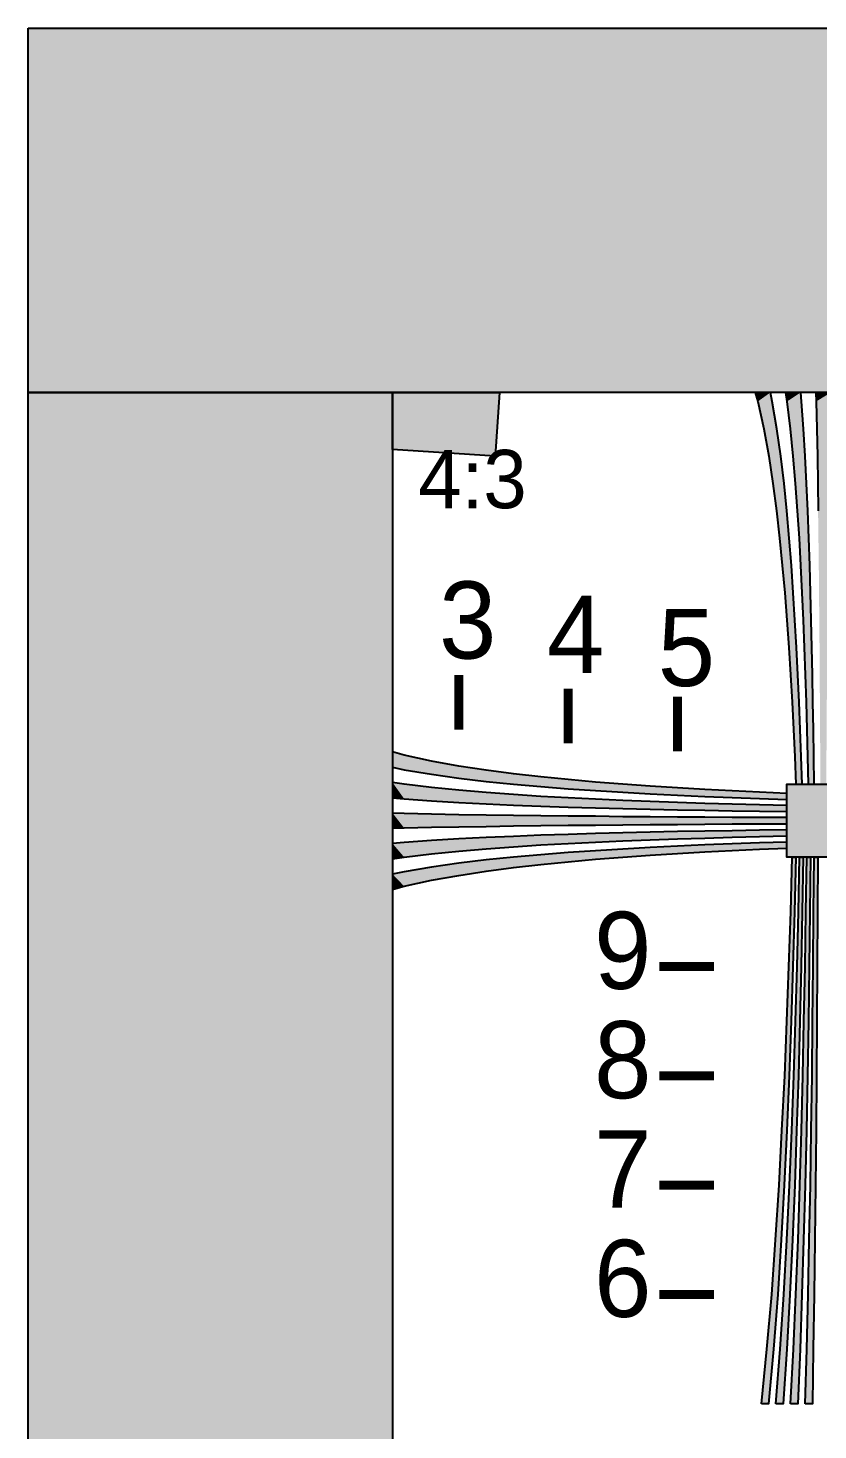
# Model space of a CAD drawing. Header units: millimetres. Extents: x 178 to 1404, y 24 to 984.
# Drawn here: x 177.8 to 351.2, y 676.5 to 984.2 of the extents above; entities that cross this region are included whole.
import ezdxf

# ---------------------------------------------------------------- set-up
doc = ezdxf.new("R2010")
doc.units = ezdxf.units.MM
for name, color, linetype in [('FRAME', 7, 'Continuous'), ('LABELS', 7, 'Continuous'), ('PERIPHERY', 7, 'Continuous'), ('SFR', 7, 'Continuous')]:
    doc.layers.add(name, color=color, linetype=linetype)

msp = doc.modelspace()

# ---------------------------------------------------------------- hatches: boundary and pattern name
at = {"layer": 'FRAME', "true_color": 0x000000}
h = msp.add_hatch(color=7, dxfattribs=at)
h.dxf.hatch_style = 1
h.paths.add_polyline_path([(177.8, 984.25), (1404.44, 984.25), (1404.44, 904.25), (177.8, 904.25), (177.8, 984.25)])
h = msp.add_hatch(color=7, dxfattribs=at)
h.dxf.hatch_style = 1
h.paths.add_polyline_path([(177.8, 904.25), (257.8, 904.25), (257.8, 104.25), (177.8, 104.25), (177.8, 904.25)])
at = {"layer": 'PERIPHERY', "true_color": 0x000000}
h = msp.add_hatch(color=7, dxfattribs=at)
h.dxf.hatch_style = 1
h.paths.add_polyline_path([(337.41, 904.25), (337.94, 902.26), (339.26, 896.26), (340.35, 890.26), (341.26, 884.26), (342.06, 878.26), (342.74, 872.26), (343.34, 866.26), (343.86, 860.26), (344.34, 854.26), (344.79, 848.26), (345.14, 842.26), (345.5, 836.26), (345.78, 830.26), (346.07, 824.26), (346.34, 818.26), (347.67, 818.26), (347.46, 824.26), (347.26, 830.26), (347.02, 836.26), (346.74, 842.26), (346.46, 848.26), (346.1, 854.26), (345.74, 860.26), (345.34, 866.26), (344.86, 872.26), (344.34, 878.26), (343.74, 884.26), (343.02, 890.26), (342.14, 896.26), (341.14, 902.26), (340.73, 904.25), (337.41, 904.25)])
h = msp.add_hatch(color=7, dxfattribs=at)
h.dxf.hatch_style = 1
h.paths.add_polyline_path([(344.05, 904.25), (344.34, 902.26), (345.07, 896.26), (345.67, 890.26), (346.19, 884.26), (346.63, 878.26), (347.03, 872.26), (347.35, 866.26), (347.63, 860.26), (347.91, 854.26), (348.15, 848.26), (348.35, 842.26), (348.55, 836.26), (348.71, 830.26), (348.87, 824.26), (349.03, 818.26), (350.35, 818.26), (350.27, 824.26), (350.15, 830.26), (350.06, 836.26), (349.94, 842.26), (349.83, 848.26), (349.67, 854.26), (349.51, 860.26), (349.35, 866.26), (349.15, 872.26), (348.91, 878.26), (348.67, 884.26), (348.35, 890.26), (347.99, 896.26), (347.55, 902.26), (347.37, 904.25), (344.05, 904.25)])
h = msp.add_hatch(color=7, dxfattribs=at)
h.dxf.hatch_style = 1
h.paths.add_polyline_path([(350.69, 904.25), (350.75, 902.26), (350.91, 896.26), (351.03, 890.26), (351.11, 884.26), (351.19, 878.26), (351.27, 872.26), (351.35, 866.26), (351.39, 860.26), (351.47, 854.26), (351.51, 848.26), (351.55, 842.26), (351.59, 836.26), (351.63, 830.26), (351.67, 824.26), (351.67, 818.26), (353.03, 818.26), (353.03, 824.26), (353.07, 830.26), (353.11, 836.26), (353.14, 842.26), (353.18, 848.26), (353.22, 854.26), (353.3, 860.26), (353.34, 866.26), (353.43, 872.26), (353.51, 878.26), (353.59, 884.26), (353.67, 890.26), (353.79, 896.26), (353.95, 902.26), (354, 904.25), (350.69, 904.25)])
h = msp.add_hatch(color=7, dxfattribs=at)
h.dxf.hatch_style = 1
h.paths.add_polyline_path([(257.8, 821.99), (260.35, 821.46), (266.35, 820.46), (272.35, 819.58), (278.35, 818.86), (284.35, 818.26), (290.35, 817.74), (296.35, 817.26), (302.35, 816.86), (308.35, 816.5), (314.35, 816.14), (320.35, 815.86), (326.35, 815.58), (332.35, 815.34), (338.35, 815.14), (344.35, 814.94), (344.35, 816.26), (338.35, 816.54), (332.35, 816.82), (326.35, 817.1), (320.35, 817.46), (314.35, 817.82), (308.35, 818.26), (302.35, 818.74), (296.35, 819.27), (290.35, 819.86), (284.35, 820.55), (278.35, 821.34), (272.35, 822.26), (266.35, 823.34), (260.35, 824.66), (257.8, 825.34), (257.8, 821.99)])
h = msp.add_hatch(color=7, dxfattribs=at)
h.dxf.hatch_style = 1
h.paths.add_polyline_path([(257.8, 815.28), (260.35, 815.06), (266.35, 814.62), (272.35, 814.26), (278.35, 813.94), (284.35, 813.7), (290.35, 813.46), (296.35, 813.26), (302.35, 813.1), (308.35, 812.94), (314.35, 812.78), (320.35, 812.66), (326.35, 812.54), (332.35, 812.46), (338.35, 812.34), (344.35, 812.26), (344.35, 813.58), (338.35, 813.74), (332.35, 813.9), (326.35, 814.06), (320.35, 814.26), (314.35, 814.46), (308.35, 814.7), (302.35, 814.98), (296.35, 815.26), (290.35, 815.58), (284.35, 815.98), (278.35, 816.42), (272.35, 816.94), (266.35, 817.54), (260.35, 818.26), (257.8, 818.63), (257.8, 815.28)])
h = msp.add_hatch(color=7, dxfattribs=at)
h.dxf.hatch_style = 1
h.paths.add_polyline_path([(360.35, 802.26), (344.34, 802.26), (344.34, 818.26), (360.35, 818.26), (360.35, 802.26)])
h = msp.add_hatch(color=7, dxfattribs=at)
h.dxf.hatch_style = 1
h.paths.add_polyline_path([(257.8, 808.59), (260.35, 808.66), (266.35, 808.82), (272.35, 808.94), (278.35, 809.02), (284.35, 809.1), (290.35, 809.18), (296.35, 809.26), (302.35, 809.3), (308.35, 809.38), (314.35, 809.42), (320.35, 809.46), (326.35, 809.5), (332.35, 809.54), (338.35, 809.58), (344.35, 809.58), (344.35, 810.94), (338.35, 810.94), (332.35, 810.98), (326.35, 811.02), (320.35, 811.06), (314.35, 811.1), (308.35, 811.14), (302.35, 811.22), (296.35, 811.26), (290.35, 811.34), (284.35, 811.42), (278.35, 811.5), (272.35, 811.58), (266.35, 811.7), (260.35, 811.86), (257.8, 811.93), (257.8, 808.59)])
h = msp.add_hatch(color=7, dxfattribs=at)
h.dxf.hatch_style = 1
h.paths.add_polyline_path([(257.8, 801.89), (260.35, 802.26), (266.35, 802.98), (272.35, 803.58), (278.35, 804.1), (284.35, 804.54), (290.35, 804.94), (296.35, 805.26), (302.35, 805.54), (308.35, 805.82), (314.35, 806.06), (320.35, 806.26), (326.35, 806.46), (332.35, 806.62), (338.35, 806.78), (344.35, 806.94), (344.35, 808.26), (338.35, 808.18), (332.35, 808.06), (326.35, 807.98), (320.35, 807.86), (314.35, 807.74), (308.35, 807.58), (302.35, 807.42), (296.35, 807.26), (290.35, 807.06), (284.35, 806.82), (278.35, 806.58), (272.35, 806.26), (266.35, 805.9), (260.35, 805.46), (257.8, 805.24), (257.8, 801.89)])
h = msp.add_hatch(color=7, dxfattribs=at)
h.dxf.hatch_style = 1
h.paths.add_polyline_path([(257.8, 795.18), (260.35, 795.86), (266.35, 797.18), (272.35, 798.26), (278.35, 799.18), (284.35, 799.98), (290.35, 800.66), (296.35, 801.26), (302.35, 801.78), (308.35, 802.26), (314.35, 802.7), (320.35, 803.06), (326.35, 803.42), (332.35, 803.7), (338.35, 803.98), (344.35, 804.26), (344.35, 805.58), (338.35, 805.38), (332.35, 805.18), (326.35, 804.94), (320.35, 804.66), (314.35, 804.38), (308.35, 804.02), (302.35, 803.66), (296.35, 803.26), (290.35, 802.78), (284.35, 802.26), (278.35, 801.66), (272.35, 800.94), (266.35, 800.06), (260.35, 799.06), (257.8, 798.53), (257.8, 795.18)])
h = msp.add_hatch(color=7, dxfattribs=at)
h.dxf.hatch_style = 1
h.paths.add_polyline_path([(338.74, 682.26), (339.98, 694.26), (341.02, 706.26), (341.86, 718.26), (342.62, 730.26), (343.26, 742.26), (343.86, 754.26), (344.34, 766.26), (344.78, 778.26), (345.18, 790.26), (345.54, 802.26), (346.34, 802.26), (346.02, 790.26), (345.66, 778.26), (345.3, 766.26), (344.86, 754.26), (344.34, 742.26), (343.78, 730.26), (343.1, 718.26), (342.34, 706.26), (341.42, 694.26), (340.34, 682.26), (338.74, 682.26)])
h = msp.add_hatch(color=7, dxfattribs=at)
h.dxf.hatch_style = 1
h.paths.add_polyline_path([(341.94, 682.26), (342.9, 694.26), (343.66, 706.26), (344.34, 718.26), (344.9, 730.26), (345.42, 742.26), (345.86, 754.26), (346.22, 766.26), (346.58, 778.26), (346.86, 790.26), (347.14, 802.26), (347.94, 802.26), (347.7, 790.26), (347.46, 778.26), (347.18, 766.26), (346.86, 754.26), (346.46, 742.26), (346.06, 730.26), (345.58, 718.26), (345.02, 706.26), (344.34, 694.26), (343.54, 682.26), (341.94, 682.26)])
h = msp.add_hatch(color=7, dxfattribs=at)
h.dxf.hatch_style = 1
h.paths.add_polyline_path([(345.14, 682.26), (345.78, 694.26), (346.34, 706.26), (346.82, 718.26), (347.18, 730.26), (347.54, 742.26), (347.86, 754.26), (348.1, 766.26), (348.34, 778.26), (348.54, 790.26), (348.74, 802.26), (349.54, 802.26), (349.38, 790.26), (349.22, 778.26), (349.06, 766.26), (348.86, 754.26), (348.62, 742.26), (348.34, 730.26), (348.02, 718.26), (347.66, 706.26), (347.26, 694.26), (346.74, 682.26), (345.14, 682.26)])
h = msp.add_hatch(color=7, dxfattribs=at)
h.dxf.hatch_style = 1
h.paths.add_polyline_path([(348.34, 682.26), (348.7, 694.26), (349.02, 706.26), (349.26, 718.26), (349.5, 730.26), (349.66, 742.26), (349.86, 754.26), (349.98, 766.26), (350.1, 778.26), (350.22, 790.26), (350.34, 802.26), (351.14, 802.26), (351.06, 790.26), (351.02, 778.26), (350.94, 766.26), (350.86, 754.26), (350.74, 742.26), (350.62, 730.26), (350.5, 718.26), (350.34, 706.26), (350.14, 694.26), (349.94, 682.26), (348.34, 682.26)])
at = {"layer": 'SFR', "true_color": 0x000000}
h = msp.add_hatch(color=7, dxfattribs=at)
h.dxf.hatch_style = 1
h.paths.add_polyline_path([(281.28, 904.25), (280.35, 890.26), (257.8, 891.76), (257.8, 904.25), (281.28, 904.25)])

# ---------------------------------------------------------------- linework, layer by layer
at = {"layer": 'FRAME', "color": 250}
for points in [[(177.8, 984.25), (1404.44, 984.25), (1404.44, 904.25), (177.8, 904.25), (177.8, 984.25)], [(177.8, 904.25), (257.8, 904.25), (257.8, 104.25), (177.8, 104.25), (177.8, 904.25)]]:
    msp.add_lwpolyline(points, close=True, dxfattribs=at)
at = {"layer": 'FRAME', "color": 250, "true_color": 0x000000}
for points in [[(177.8, 984.25), (177.8, 904.25), (1404.44, 904.25)], [(1404.44, 904.25), (1404.44, 984.25), (177.8, 984.25)], [(177.8, 904.25), (177.8, 104.25), (257.8, 104.25)], [(257.8, 104.25), (257.8, 904.25), (177.8, 904.25)]]:
    msp.add_solid(points, dxfattribs=at)
at = {"layer": 'PERIPHERY', "color": 250}
for points in [[(337.41, 904.25), (337.94, 902.26), (339.26, 896.26), (340.35, 890.26), (341.26, 884.26), (342.06, 878.26), (342.74, 872.26), (343.34, 866.26), (343.86, 860.26), (344.34, 854.26), (344.79, 848.26), (345.14, 842.26), (345.5, 836.26), (345.78, 830.26), (346.07, 824.26), (346.34, 818.26), (347.67, 818.26), (347.46, 824.26), (347.26, 830.26), (347.02, 836.26), (346.74, 842.26), (346.46, 848.26), (346.1, 854.26), (345.74, 860.26), (345.34, 866.26), (344.86, 872.26), (344.34, 878.26), (343.74, 884.26), (343.02, 890.26), (342.14, 896.26), (341.14, 902.26), (340.73, 904.25), (337.41, 904.25)], [(344.05, 904.25), (344.34, 902.26), (345.07, 896.26), (345.67, 890.26), (346.19, 884.26), (346.63, 878.26), (347.03, 872.26), (347.35, 866.26), (347.63, 860.26), (347.91, 854.26), (348.15, 848.26), (348.35, 842.26), (348.55, 836.26), (348.71, 830.26), (348.87, 824.26), (349.03, 818.26), (350.35, 818.26), (350.27, 824.26), (350.15, 830.26), (350.06, 836.26), (349.94, 842.26), (349.83, 848.26), (349.67, 854.26), (349.51, 860.26), (349.35, 866.26), (349.15, 872.26), (348.91, 878.26), (348.67, 884.26), (348.35, 890.26), (347.99, 896.26), (347.55, 902.26), (347.37, 904.25), (344.05, 904.25)], [(257.8, 821.99), (260.35, 821.46), (266.35, 820.46), (272.35, 819.58), (278.35, 818.86), (284.35, 818.26), (290.35, 817.74), (296.35, 817.26), (302.35, 816.86), (308.35, 816.5), (314.35, 816.14), (320.35, 815.86), (326.35, 815.58), (332.35, 815.34), (338.35, 815.14), (344.35, 814.94), (344.35, 816.26), (338.35, 816.54), (332.35, 816.82), (326.35, 817.1), (320.35, 817.46), (314.35, 817.82), (308.35, 818.26), (302.35, 818.74), (296.35, 819.27), (290.35, 819.86), (284.35, 820.55), (278.35, 821.34), (272.35, 822.26), (266.35, 823.34), (260.35, 824.66), (257.8, 825.34), (257.8, 821.99)], [(257.8, 815.28), (260.35, 815.06), (266.35, 814.62), (272.35, 814.26), (278.35, 813.94), (284.35, 813.7), (290.35, 813.46), (296.35, 813.26), (302.35, 813.1), (308.35, 812.94), (314.35, 812.78), (320.35, 812.66), (326.35, 812.54), (332.35, 812.46), (338.35, 812.34), (344.35, 812.26), (344.35, 813.58), (338.35, 813.74), (332.35, 813.9), (326.35, 814.06), (320.35, 814.26), (314.35, 814.46), (308.35, 814.7), (302.35, 814.98), (296.35, 815.26), (290.35, 815.58), (284.35, 815.98), (278.35, 816.42), (272.35, 816.94), (266.35, 817.54), (260.35, 818.26), (257.8, 818.63), (257.8, 815.28)], [(360.35, 802.26), (344.34, 802.26), (344.34, 818.26), (360.35, 818.26), (360.35, 802.26)], [(257.8, 808.59), (260.35, 808.66), (266.35, 808.82), (272.35, 808.94), (278.35, 809.02), (284.35, 809.1), (290.35, 809.18), (296.35, 809.26), (302.35, 809.3), (308.35, 809.38), (314.35, 809.42), (320.35, 809.46), (326.35, 809.5), (332.35, 809.54), (338.35, 809.58), (344.35, 809.58), (344.35, 810.94), (338.35, 810.94), (332.35, 810.98), (326.35, 811.02), (320.35, 811.06), (314.35, 811.1), (308.35, 811.14), (302.35, 811.22), (296.35, 811.26), (290.35, 811.34), (284.35, 811.42), (278.35, 811.5), (272.35, 811.58), (266.35, 811.7), (260.35, 811.86), (257.8, 811.93), (257.8, 808.59)], [(257.8, 801.89), (260.35, 802.26), (266.35, 802.98), (272.35, 803.58), (278.35, 804.1), (284.35, 804.54), (290.35, 804.94), (296.35, 805.26), (302.35, 805.54), (308.35, 805.82), (314.35, 806.06), (320.35, 806.26), (326.35, 806.46), (332.35, 806.62), (338.35, 806.78), (344.35, 806.94), (344.35, 808.26), (338.35, 808.18), (332.35, 808.06), (326.35, 807.98), (320.35, 807.86), (314.35, 807.74), (308.35, 807.58), (302.35, 807.42), (296.35, 807.26), (290.35, 807.06), (284.35, 806.82), (278.35, 806.58), (272.35, 806.26), (266.35, 805.9), (260.35, 805.46), (257.8, 805.24), (257.8, 801.89)], [(257.8, 795.18), (260.35, 795.86), (266.35, 797.18), (272.35, 798.26), (278.35, 799.18), (284.35, 799.98), (290.35, 800.66), (296.35, 801.26), (302.35, 801.78), (308.35, 802.26), (314.35, 802.7), (320.35, 803.06), (326.35, 803.42), (332.35, 803.7), (338.35, 803.98), (344.35, 804.26), (344.35, 805.58), (338.35, 805.38), (332.35, 805.18), (326.35, 804.94), (320.35, 804.66), (314.35, 804.38), (308.35, 804.02), (302.35, 803.66), (296.35, 803.26), (290.35, 802.78), (284.35, 802.26), (278.35, 801.66), (272.35, 800.94), (266.35, 800.06), (260.35, 799.06), (257.8, 798.53), (257.8, 795.18)], [(338.74, 682.26), (339.98, 694.26), (341.02, 706.26), (341.86, 718.26), (342.62, 730.26), (343.26, 742.26), (343.86, 754.26), (344.34, 766.26), (344.78, 778.26), (345.18, 790.26), (345.54, 802.26), (346.34, 802.26), (346.02, 790.26), (345.66, 778.26), (345.3, 766.26), (344.86, 754.26), (344.34, 742.26), (343.78, 730.26), (343.1, 718.26), (342.34, 706.26), (341.42, 694.26), (340.34, 682.26), (338.74, 682.26)], [(341.94, 682.26), (342.9, 694.26), (343.66, 706.26), (344.34, 718.26), (344.9, 730.26), (345.42, 742.26), (345.86, 754.26), (346.22, 766.26), (346.58, 778.26), (346.86, 790.26), (347.14, 802.26), (347.94, 802.26), (347.7, 790.26), (347.46, 778.26), (347.18, 766.26), (346.86, 754.26), (346.46, 742.26), (346.06, 730.26), (345.58, 718.26), (345.02, 706.26), (344.34, 694.26), (343.54, 682.26), (341.94, 682.26)], [(345.14, 682.26), (345.78, 694.26), (346.34, 706.26), (346.82, 718.26), (347.18, 730.26), (347.54, 742.26), (347.86, 754.26), (348.1, 766.26), (348.34, 778.26), (348.54, 790.26), (348.74, 802.26), (349.54, 802.26), (349.38, 790.26), (349.22, 778.26), (349.06, 766.26), (348.86, 754.26), (348.62, 742.26), (348.34, 730.26), (348.02, 718.26), (347.66, 706.26), (347.26, 694.26), (346.74, 682.26), (345.14, 682.26)], [(348.34, 682.26), (348.7, 694.26), (349.02, 706.26), (349.26, 718.26), (349.5, 730.26), (349.66, 742.26), (349.86, 754.26), (349.98, 766.26), (350.1, 778.26), (350.22, 790.26), (350.34, 802.26), (351.14, 802.26), (351.06, 790.26), (351.02, 778.26), (350.94, 766.26), (350.86, 754.26), (350.74, 742.26), (350.62, 730.26), (350.5, 718.26), (350.34, 706.26), (350.14, 694.26), (349.94, 682.26), (348.34, 682.26)]]:
    msp.add_lwpolyline(points, close=True, dxfattribs=at)
msp.add_lwpolyline([(354, 904.25), (350.69, 904.25), (350.69, 904.25), (350.75, 902.26), (350.91, 896.26), (351.03, 890.26), (351.11, 884.26), (351.19, 878.26)], dxfattribs=at)
at = {"layer": 'PERIPHERY', "color": 250, "lineweight": 35, "const_width": 2}
for points in [[(272.35, 830.26), (272.35, 842.26)], [(296.35, 827.26), (296.35, 839.26)], [(320.34, 825.46), (320.34, 837.46)], [(316.34, 778.26), (328.34, 778.26)], [(316.34, 754.26), (328.34, 754.26)], [(316.34, 730.26), (328.34, 730.26)], [(316.34, 706.26), (328.34, 706.26)]]:
    msp.add_lwpolyline(points, dxfattribs=at)
at = {"layer": 'PERIPHERY', "color": 250, "true_color": 0x000000}
for points in [[(340.73, 904.25), (337.41, 904.25), (337.94, 902.26)], [(340.73, 904.25), (337.94, 902.26), (339.26, 896.26)], [(340.73, 904.25), (339.26, 896.26), (340.35, 890.26)], [(340.73, 904.25), (340.35, 890.26), (341.26, 884.26)], [(340.73, 904.25), (341.26, 884.26), (342.06, 878.26)], [(340.73, 904.25), (342.06, 878.26), (342.74, 872.26)], [(340.73, 904.25), (342.74, 872.26), (343.34, 866.26)], [(340.73, 904.25), (343.34, 866.26), (343.86, 860.26)], [(340.73, 904.25), (343.86, 860.26), (344.34, 854.26)], [(340.73, 904.25), (344.34, 854.26), (344.79, 848.26)], [(340.73, 904.25), (344.79, 848.26), (347.67, 818.26)], [(340.73, 904.25), (347.67, 818.26), (347.46, 824.26)], [(340.73, 904.25), (347.46, 824.26), (347.26, 830.26)], [(340.73, 904.25), (347.26, 830.26), (347.02, 836.26)], [(340.73, 904.25), (347.02, 836.26), (346.74, 842.26)], [(340.73, 904.25), (346.74, 842.26), (346.46, 848.26)], [(340.73, 904.25), (346.46, 848.26), (346.1, 854.26)], [(340.73, 904.25), (346.1, 854.26), (345.74, 860.26)], [(340.73, 904.25), (345.74, 860.26), (345.34, 866.26)], [(340.73, 904.25), (345.34, 866.26), (344.86, 872.26)], [(340.73, 904.25), (344.86, 872.26), (344.34, 878.26)], [(340.73, 904.25), (344.34, 878.26), (343.74, 884.26)], [(340.73, 904.25), (343.74, 884.26), (343.02, 890.26)], [(340.73, 904.25), (343.02, 890.26), (342.14, 896.26)], [(342.14, 896.26), (341.14, 902.26), (340.73, 904.25)], [(347.37, 904.25), (344.05, 904.25), (344.34, 902.26)], [(347.37, 904.25), (344.34, 902.26), (345.07, 896.26)], [(347.37, 904.25), (345.07, 896.26), (345.67, 890.26)], [(347.37, 904.25), (345.67, 890.26), (346.19, 884.26)], [(347.37, 904.25), (346.19, 884.26), (346.63, 878.26)], [(347.37, 904.25), (346.63, 878.26), (347.03, 872.26)], [(347.37, 904.25), (347.03, 872.26), (347.35, 866.26)], [(347.37, 904.25), (347.35, 866.26), (347.63, 860.26)], [(347.37, 904.25), (347.63, 860.26), (347.91, 854.26)], [(347.37, 904.25), (347.91, 854.26), (348.15, 848.26)], [(347.37, 904.25), (348.15, 848.26), (348.35, 842.26)], [(347.37, 904.25), (348.35, 842.26), (348.55, 836.26)], [(347.37, 904.25), (348.55, 836.26), (348.71, 830.26)], [(347.37, 904.25), (348.71, 830.26), (348.87, 824.26)], [(347.37, 904.25), (348.87, 824.26), (349.03, 818.26)], [(347.37, 904.25), (349.03, 818.26), (350.35, 818.26)], [(347.37, 904.25), (350.35, 818.26), (350.27, 824.26)], [(347.37, 904.25), (350.27, 824.26), (350.15, 830.26)], [(347.37, 904.25), (350.15, 830.26), (350.06, 836.26)], [(347.37, 904.25), (350.06, 836.26), (349.94, 842.26)], [(347.37, 904.25), (349.94, 842.26), (349.83, 848.26)], [(347.37, 904.25), (349.83, 848.26), (349.67, 854.26)], [(347.37, 904.25), (349.67, 854.26), (349.51, 860.26)], [(347.37, 904.25), (349.51, 860.26), (349.35, 866.26)], [(347.37, 904.25), (349.35, 866.26), (349.15, 872.26)], [(347.37, 904.25), (349.15, 872.26), (348.91, 878.26)], [(347.37, 904.25), (348.91, 878.26), (348.67, 884.26)], [(347.37, 904.25), (348.67, 884.26), (348.35, 890.26)], [(347.37, 904.25), (348.35, 890.26), (347.99, 896.26)], [(347.99, 896.26), (347.55, 902.26), (347.37, 904.25)], [(354, 904.25), (350.69, 904.25), (350.75, 902.26)], [(354, 904.25), (350.75, 902.26), (350.91, 896.26)], [(354, 904.25), (350.91, 896.26), (351.03, 890.26)], [(354, 904.25), (351.03, 890.26), (351.11, 884.26)], [(354, 904.25), (351.11, 884.26), (351.19, 878.26)], [(344.79, 848.26), (345.14, 842.26), (347.67, 818.26)], [(345.14, 842.26), (345.5, 836.26), (347.67, 818.26)], [(345.5, 836.26), (345.78, 830.26), (346.07, 824.26)], [(345.5, 836.26), (346.07, 824.26), (347.67, 818.26)], [(257.8, 825.34), (257.8, 821.99), (260.35, 821.46)], [(257.8, 825.34), (260.35, 821.46), (266.35, 820.46)], [(257.8, 825.34), (266.35, 820.46), (272.35, 819.58)], [(257.8, 825.34), (272.35, 819.58), (278.35, 818.86)], [(257.8, 825.34), (278.35, 818.86), (284.35, 818.26)], [(284.35, 818.26), (260.35, 824.66), (257.8, 825.34)], [(284.35, 818.26), (266.35, 823.34), (260.35, 824.66)], [(284.35, 818.26), (272.35, 822.26), (266.35, 823.34)], [(284.35, 818.26), (278.35, 821.34), (272.35, 822.26)], [(346.07, 824.26), (346.34, 818.26), (347.67, 818.26)], [(257.8, 818.63), (257.8, 815.28), (260.35, 815.06)], [(257.8, 818.63), (260.35, 815.06), (266.35, 814.62)], [(257.8, 818.63), (266.35, 814.62), (272.35, 814.26)], [(257.8, 818.63), (272.35, 814.26), (278.35, 813.94)], [(257.8, 818.63), (278.35, 813.94), (284.35, 813.7)], [(257.8, 818.63), (284.35, 813.7), (290.35, 813.46)], [(290.35, 813.46), (260.35, 818.26), (257.8, 818.63)], [(284.35, 818.26), (284.35, 820.55), (278.35, 821.34)], [(284.35, 818.26), (290.35, 819.86), (284.35, 820.55)], [(284.35, 818.26), (296.35, 819.27), (290.35, 819.86)], [(284.35, 818.26), (302.35, 818.74), (296.35, 819.27)], [(284.35, 818.26), (308.35, 818.26), (302.35, 818.74)], [(290.35, 813.46), (266.35, 817.54), (260.35, 818.26)], [(290.35, 813.46), (272.35, 816.94), (266.35, 817.54)], [(290.35, 813.46), (278.35, 816.42), (272.35, 816.94)], [(290.35, 813.46), (284.35, 815.98), (278.35, 816.42)], [(284.35, 818.26), (290.35, 817.74), (296.35, 817.26)], [(284.35, 818.26), (296.35, 817.26), (302.35, 816.86)], [(284.35, 818.26), (302.35, 816.86), (308.35, 816.5)], [(284.35, 818.26), (308.35, 816.5), (314.35, 816.14)], [(284.35, 818.26), (314.35, 816.14), (320.35, 815.86)], [(284.35, 818.26), (320.35, 815.86), (326.35, 815.58)], [(284.35, 818.26), (326.35, 815.58), (332.35, 815.34)], [(284.35, 818.26), (332.35, 815.34), (338.35, 815.14)], [(284.35, 818.26), (338.35, 815.14), (344.35, 814.94)], [(284.35, 818.26), (344.35, 814.94), (344.35, 816.26)], [(284.35, 818.26), (344.35, 816.26), (338.35, 816.54)], [(284.35, 818.26), (338.35, 816.54), (332.35, 816.82)], [(284.35, 818.26), (332.35, 816.82), (326.35, 817.1)], [(284.35, 818.26), (326.35, 817.1), (320.35, 817.46)], [(284.35, 818.26), (320.35, 817.46), (314.35, 817.82)], [(284.35, 818.26), (314.35, 817.82), (308.35, 818.26)], [(290.35, 813.46), (290.35, 815.58), (284.35, 815.98)], [(290.35, 813.46), (296.35, 815.26), (290.35, 815.58)], [(360.35, 802.26), (360.35, 818.26), (344.34, 818.26)], [(344.34, 818.26), (344.34, 802.26), (360.35, 802.26)], [(290.35, 813.46), (302.35, 814.98), (296.35, 815.26)], [(290.35, 813.46), (308.35, 814.7), (302.35, 814.98)], [(290.35, 813.46), (314.35, 814.46), (308.35, 814.7)], [(290.35, 813.46), (320.35, 814.26), (314.35, 814.46)], [(290.35, 813.46), (326.35, 814.06), (320.35, 814.26)], [(290.35, 813.46), (332.35, 813.9), (326.35, 814.06)], [(290.35, 813.46), (338.35, 813.74), (332.35, 813.9)], [(290.35, 813.46), (344.35, 813.58), (338.35, 813.74)], [(290.35, 813.46), (344.35, 812.26), (344.35, 813.58)], [(290.35, 813.46), (296.35, 813.26), (302.35, 813.1)], [(290.35, 813.46), (302.35, 813.1), (308.35, 812.94)], [(290.35, 813.46), (308.35, 812.94), (314.35, 812.78)], [(290.35, 813.46), (314.35, 812.78), (320.35, 812.66)], [(290.35, 813.46), (320.35, 812.66), (326.35, 812.54)], [(290.35, 813.46), (326.35, 812.54), (332.35, 812.46)], [(290.35, 813.46), (332.35, 812.46), (338.35, 812.34)], [(290.35, 813.46), (338.35, 812.34), (344.35, 812.26)], [(257.8, 811.93), (257.8, 808.59), (260.35, 808.66)], [(257.8, 811.93), (260.35, 808.66), (266.35, 808.82)], [(257.8, 811.93), (266.35, 808.82), (272.35, 808.94)], [(257.8, 811.93), (272.35, 808.94), (278.35, 809.02)], [(257.8, 811.93), (278.35, 809.02), (284.35, 809.1)], [(257.8, 811.93), (284.35, 809.1), (290.35, 809.18)], [(257.8, 811.93), (290.35, 809.18), (296.35, 809.26)], [(257.8, 811.93), (296.35, 809.26), (302.35, 809.3)], [(257.8, 811.93), (302.35, 809.3), (308.35, 809.38)], [(257.8, 811.93), (308.35, 809.38), (314.35, 809.42)], [(257.8, 811.93), (314.35, 809.42), (320.35, 809.46)], [(257.8, 811.93), (320.35, 809.46), (326.35, 809.5)], [(257.8, 811.93), (326.35, 809.5), (332.35, 809.54)], [(257.8, 811.93), (332.35, 809.54), (338.35, 809.58)], [(257.8, 811.93), (338.35, 809.58), (344.35, 809.58)], [(344.35, 809.58), (260.35, 811.86), (257.8, 811.93)], [(344.35, 809.58), (266.35, 811.7), (260.35, 811.86)], [(344.35, 809.58), (272.35, 811.58), (266.35, 811.7)], [(344.35, 809.58), (278.35, 811.5), (272.35, 811.58)], [(344.35, 809.58), (284.35, 811.42), (278.35, 811.5)], [(344.35, 809.58), (290.35, 811.34), (284.35, 811.42)], [(344.35, 809.58), (296.35, 811.26), (290.35, 811.34)], [(344.35, 809.58), (302.35, 811.22), (296.35, 811.26)], [(344.35, 809.58), (308.35, 811.14), (302.35, 811.22)], [(344.35, 809.58), (314.35, 811.1), (308.35, 811.14)], [(344.35, 809.58), (320.35, 811.06), (314.35, 811.1)], [(344.35, 809.58), (326.35, 811.02), (320.35, 811.06)], [(344.35, 809.58), (332.35, 810.98), (326.35, 811.02)], [(344.35, 809.58), (338.35, 810.94), (332.35, 810.98)], [(344.35, 809.58), (344.35, 810.94), (338.35, 810.94)], [(257.8, 805.24), (344.35, 806.94), (344.35, 808.26)], [(257.8, 805.24), (344.35, 808.26), (338.35, 808.18)], [(257.8, 805.24), (338.35, 808.18), (332.35, 808.06)], [(257.8, 805.24), (332.35, 808.06), (326.35, 807.98)], [(257.8, 805.24), (326.35, 807.98), (320.35, 807.86)], [(257.8, 805.24), (320.35, 807.86), (314.35, 807.74)], [(257.8, 805.24), (314.35, 807.74), (308.35, 807.58)], [(257.8, 805.24), (308.35, 807.58), (302.35, 807.42)], [(257.8, 805.24), (302.35, 807.42), (296.35, 807.26)], [(257.8, 805.24), (296.35, 807.26), (290.35, 807.06)], [(257.8, 805.24), (290.35, 807.06), (284.35, 806.82)], [(257.8, 805.24), (338.35, 806.78), (344.35, 806.94)], [(257.8, 805.24), (284.35, 806.82), (278.35, 806.58)], [(257.8, 805.24), (332.35, 806.62), (338.35, 806.78)], [(257.8, 805.24), (326.35, 806.46), (332.35, 806.62)], [(257.8, 805.24), (278.35, 806.58), (272.35, 806.26)], [(257.8, 805.24), (320.35, 806.26), (326.35, 806.46)], [(257.8, 805.24), (314.35, 806.06), (320.35, 806.26)], [(257.8, 805.24), (272.35, 806.26), (266.35, 805.9)], [(257.8, 805.24), (308.35, 805.82), (314.35, 806.06)], [(266.35, 805.9), (260.35, 805.46), (257.8, 805.24)], [(257.8, 805.24), (302.35, 805.54), (308.35, 805.82)], [(257.8, 798.53), (308.35, 802.26), (344.35, 805.58)], [(257.8, 798.53), (344.35, 805.58), (338.35, 805.38)], [(257.8, 805.24), (296.35, 805.26), (302.35, 805.54)], [(257.8, 798.53), (338.35, 805.38), (332.35, 805.18)], [(257.8, 805.24), (290.35, 804.94), (296.35, 805.26)], [(257.8, 805.24), (257.8, 801.89), (260.35, 802.26)], [(257.8, 805.24), (260.35, 802.26), (266.35, 802.98)], [(257.8, 805.24), (266.35, 802.98), (272.35, 803.58)], [(257.8, 805.24), (272.35, 803.58), (278.35, 804.1)], [(257.8, 805.24), (278.35, 804.1), (284.35, 804.54)], [(257.8, 805.24), (284.35, 804.54), (290.35, 804.94)], [(257.8, 798.53), (332.35, 805.18), (326.35, 804.94)], [(257.8, 798.53), (326.35, 804.94), (320.35, 804.66)], [(257.8, 798.53), (320.35, 804.66), (314.35, 804.38)], [(257.8, 798.53), (314.35, 804.38), (308.35, 804.02)], [(257.8, 798.53), (308.35, 804.02), (302.35, 803.66)], [(257.8, 798.53), (302.35, 803.66), (296.35, 803.26)], [(257.8, 798.53), (296.35, 803.26), (290.35, 802.78)], [(308.35, 802.26), (314.35, 802.7), (344.35, 805.58)], [(314.35, 802.7), (320.35, 803.06), (344.35, 805.58)], [(320.35, 803.06), (326.35, 803.42), (344.35, 805.58)], [(326.35, 803.42), (344.35, 804.26), (344.35, 805.58)], [(326.35, 803.42), (338.35, 803.98), (344.35, 804.26)], [(326.35, 803.42), (332.35, 803.7), (338.35, 803.98)], [(257.8, 798.53), (290.35, 802.78), (284.35, 802.26)], [(257.8, 798.53), (302.35, 801.78), (308.35, 802.26)], [(257.8, 798.53), (284.35, 802.26), (278.35, 801.66)], [(257.8, 798.53), (296.35, 801.26), (302.35, 801.78)], [(257.8, 798.53), (278.35, 801.66), (272.35, 800.94)], [(257.8, 798.53), (290.35, 800.66), (296.35, 801.26)], [(257.8, 798.53), (272.35, 800.94), (266.35, 800.06)], [(257.8, 798.53), (284.35, 799.98), (290.35, 800.66)], [(343.78, 730.26), (346.02, 790.26), (346.34, 802.26)], [(343.78, 730.26), (346.34, 802.26), (345.54, 802.26)], [(343.78, 730.26), (345.54, 802.26), (345.18, 790.26)], [(346.06, 730.26), (347.7, 790.26), (347.94, 802.26)], [(346.06, 730.26), (347.94, 802.26), (347.14, 802.26)], [(346.06, 730.26), (347.14, 802.26), (346.86, 790.26)], [(348.62, 742.26), (348.74, 802.26), (348.54, 790.26)], [(348.62, 742.26), (349.38, 790.26), (349.54, 802.26)], [(348.62, 742.26), (349.54, 802.26), (348.74, 802.26)], [(350.94, 766.26), (350.34, 802.26), (350.22, 790.26)], [(351.06, 790.26), (351.14, 802.26), (350.34, 802.26)], [(350.94, 766.26), (351.06, 790.26), (350.34, 802.26)], [(266.35, 800.06), (260.35, 799.06), (257.8, 798.53)], [(257.8, 798.53), (278.35, 799.18), (284.35, 799.98)], [(257.8, 798.53), (272.35, 798.26), (278.35, 799.18)], [(257.8, 798.53), (257.8, 795.18), (260.35, 795.86)], [(257.8, 798.53), (260.35, 795.86), (266.35, 797.18)], [(257.8, 798.53), (266.35, 797.18), (272.35, 798.26)], [(343.78, 730.26), (345.66, 778.26), (346.02, 790.26)], [(343.78, 730.26), (345.18, 790.26), (344.78, 778.26)], [(346.06, 730.26), (347.46, 778.26), (347.7, 790.26)], [(346.06, 730.26), (346.86, 790.26), (346.58, 778.26)], [(348.62, 742.26), (348.54, 790.26), (348.34, 778.26)], [(348.62, 742.26), (349.22, 778.26), (349.38, 790.26)], [(350.94, 766.26), (350.22, 790.26), (350.1, 778.26)], [(350.94, 766.26), (351.02, 778.26), (351.06, 790.26)], [(343.78, 730.26), (345.3, 766.26), (345.66, 778.26)], [(343.78, 730.26), (344.78, 778.26), (344.34, 766.26)], [(346.06, 730.26), (347.18, 766.26), (347.46, 778.26)], [(346.06, 730.26), (346.58, 778.26), (346.22, 766.26)], [(348.62, 742.26), (348.34, 778.26), (348.1, 766.26)], [(348.62, 742.26), (349.06, 766.26), (349.22, 778.26)], [(350.94, 766.26), (350.1, 778.26), (349.98, 766.26)], [(343.78, 730.26), (344.86, 754.26), (345.3, 766.26)], [(343.78, 730.26), (344.34, 766.26), (343.86, 754.26)], [(346.06, 730.26), (346.22, 766.26), (345.86, 754.26)], [(346.06, 730.26), (346.46, 742.26), (347.18, 766.26)], [(346.46, 742.26), (346.86, 754.26), (347.18, 766.26)], [(348.62, 742.26), (348.1, 766.26), (347.86, 754.26)], [(348.34, 682.26), (350.86, 754.26), (350.94, 766.26)], [(350.94, 766.26), (348.7, 694.26), (348.34, 682.26)], [(348.62, 742.26), (348.86, 754.26), (349.06, 766.26)], [(350.94, 766.26), (349.02, 706.26), (348.7, 694.26)], [(350.94, 766.26), (349.26, 718.26), (349.02, 706.26)], [(350.94, 766.26), (349.5, 730.26), (349.26, 718.26)], [(350.94, 766.26), (349.66, 742.26), (349.5, 730.26)], [(350.94, 766.26), (349.86, 754.26), (349.66, 742.26)], [(350.94, 766.26), (349.98, 766.26), (349.86, 754.26)], [(343.78, 730.26), (343.86, 754.26), (343.26, 742.26)], [(343.78, 730.26), (344.34, 742.26), (344.86, 754.26)], [(346.06, 730.26), (345.86, 754.26), (345.42, 742.26)], [(348.62, 742.26), (347.86, 754.26), (347.54, 742.26)], [(348.34, 682.26), (350.74, 742.26), (350.86, 754.26)], [(343.78, 730.26), (343.26, 742.26), (342.62, 730.26)], [(346.06, 730.26), (345.42, 742.26), (344.9, 730.26)], [(345.14, 682.26), (348.34, 730.26), (348.62, 742.26)], [(348.62, 742.26), (345.78, 694.26), (345.14, 682.26)], [(348.62, 742.26), (346.34, 706.26), (345.78, 694.26)], [(348.62, 742.26), (346.82, 718.26), (346.34, 706.26)], [(348.62, 742.26), (347.18, 730.26), (346.82, 718.26)], [(348.62, 742.26), (347.54, 742.26), (347.18, 730.26)], [(348.34, 682.26), (350.62, 730.26), (350.74, 742.26)], [(338.74, 682.26), (343.1, 718.26), (343.78, 730.26)], [(343.78, 730.26), (339.98, 694.26), (338.74, 682.26)], [(343.78, 730.26), (341.02, 706.26), (339.98, 694.26)], [(343.78, 730.26), (341.86, 718.26), (341.02, 706.26)], [(343.78, 730.26), (342.62, 730.26), (341.86, 718.26)], [(341.94, 682.26), (345.58, 718.26), (346.06, 730.26)], [(346.06, 730.26), (342.9, 694.26), (341.94, 682.26)], [(346.06, 730.26), (343.66, 706.26), (342.9, 694.26)], [(346.06, 730.26), (344.34, 718.26), (343.66, 706.26)], [(346.06, 730.26), (344.9, 730.26), (344.34, 718.26)], [(345.14, 682.26), (348.02, 718.26), (348.34, 730.26)], [(348.34, 682.26), (350.5, 718.26), (350.62, 730.26)], [(338.74, 682.26), (342.34, 706.26), (343.1, 718.26)], [(341.94, 682.26), (345.02, 706.26), (345.58, 718.26)], [(345.14, 682.26), (347.66, 706.26), (348.02, 718.26)], [(348.34, 682.26), (350.34, 706.26), (350.5, 718.26)], [(338.74, 682.26), (341.42, 694.26), (342.34, 706.26)], [(341.94, 682.26), (344.34, 694.26), (345.02, 706.26)], [(345.14, 682.26), (347.26, 694.26), (347.66, 706.26)], [(348.34, 682.26), (350.14, 694.26), (350.34, 706.26)], [(338.74, 682.26), (340.34, 682.26), (341.42, 694.26)], [(341.94, 682.26), (343.54, 682.26), (344.34, 694.26)], [(345.14, 682.26), (346.74, 682.26), (347.26, 694.26)], [(348.34, 682.26), (349.94, 682.26), (350.14, 694.26)]]:
    msp.add_solid(points, dxfattribs=at)
at = {"layer": 'SFR', "color": 250}
msp.add_lwpolyline([(281.28, 904.25), (280.35, 890.26), (257.8, 891.76), (257.8, 904.25), (281.28, 904.25)], close=True, dxfattribs=at)
at = {"layer": 'SFR', "color": 250, "true_color": 0x000000}
for points in [[(281.28, 904.25), (257.8, 904.25), (257.8, 891.76)], [(257.8, 891.76), (280.35, 890.26), (281.28, 904.25)]]:
    msp.add_solid(points, dxfattribs=at)

# ---------------------------------------------------------------- texts
at = {"layer": 'LABELS', "color": 250}
for s, height, p in [('4:3', 12.8, (263.45, 878.85)), ('3', 16.93, (268, 845.85)), ('4', 16.93, (291.67, 842.7)), ('5', 16.93, (316, 839.82)), ('9', 16.93, (302.03, 773.34)), ('8', 16.93, (302.03, 749.34)), ('7', 16.93, (302.03, 725.34)), ('6', 16.93, (302.03, 701.34))]:
    msp.add_text(s, height=height, dxfattribs=at).set_placement(p)

doc.saveas('drawing.dxf')
